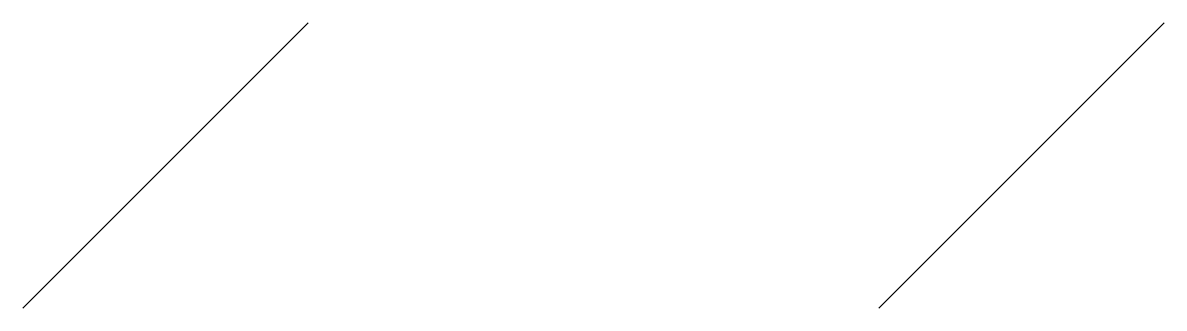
# Model space of a CAD drawing. Extents: x 2.5 to 12.5, y 2.5 to 5.
import ezdxf

# ---------------------------------------------------------------- set-up
doc = ezdxf.new("R2010")
doc.units = 0
doc.layers.get('0').update_dxf_attribs({"linetype": 'CONTINUOUS'})

# ---------------------------------------------------------------- blocks, each defined once
blk = doc.blocks.new('VIS-INVIS-LINES')
at = {"color": 0}
blk.add_line((-2.5, 0), (0, 2.5), dxfattribs=at)
blk = doc.blocks.new('VIS-INVIS-BLOCKS')
blk.add_blockref('VIS-INVIS-LINES', (-3.75, 0))

msp = doc.modelspace()

# ---------------------------------------------------------------- block references
for name, p in [('VIS-INVIS-LINES', (5, 2.5)), ('VIS-INVIS-BLOCKS', (16.25, 2.5))]:
    msp.add_blockref(name, p)

doc.saveas('drawing.dxf')
